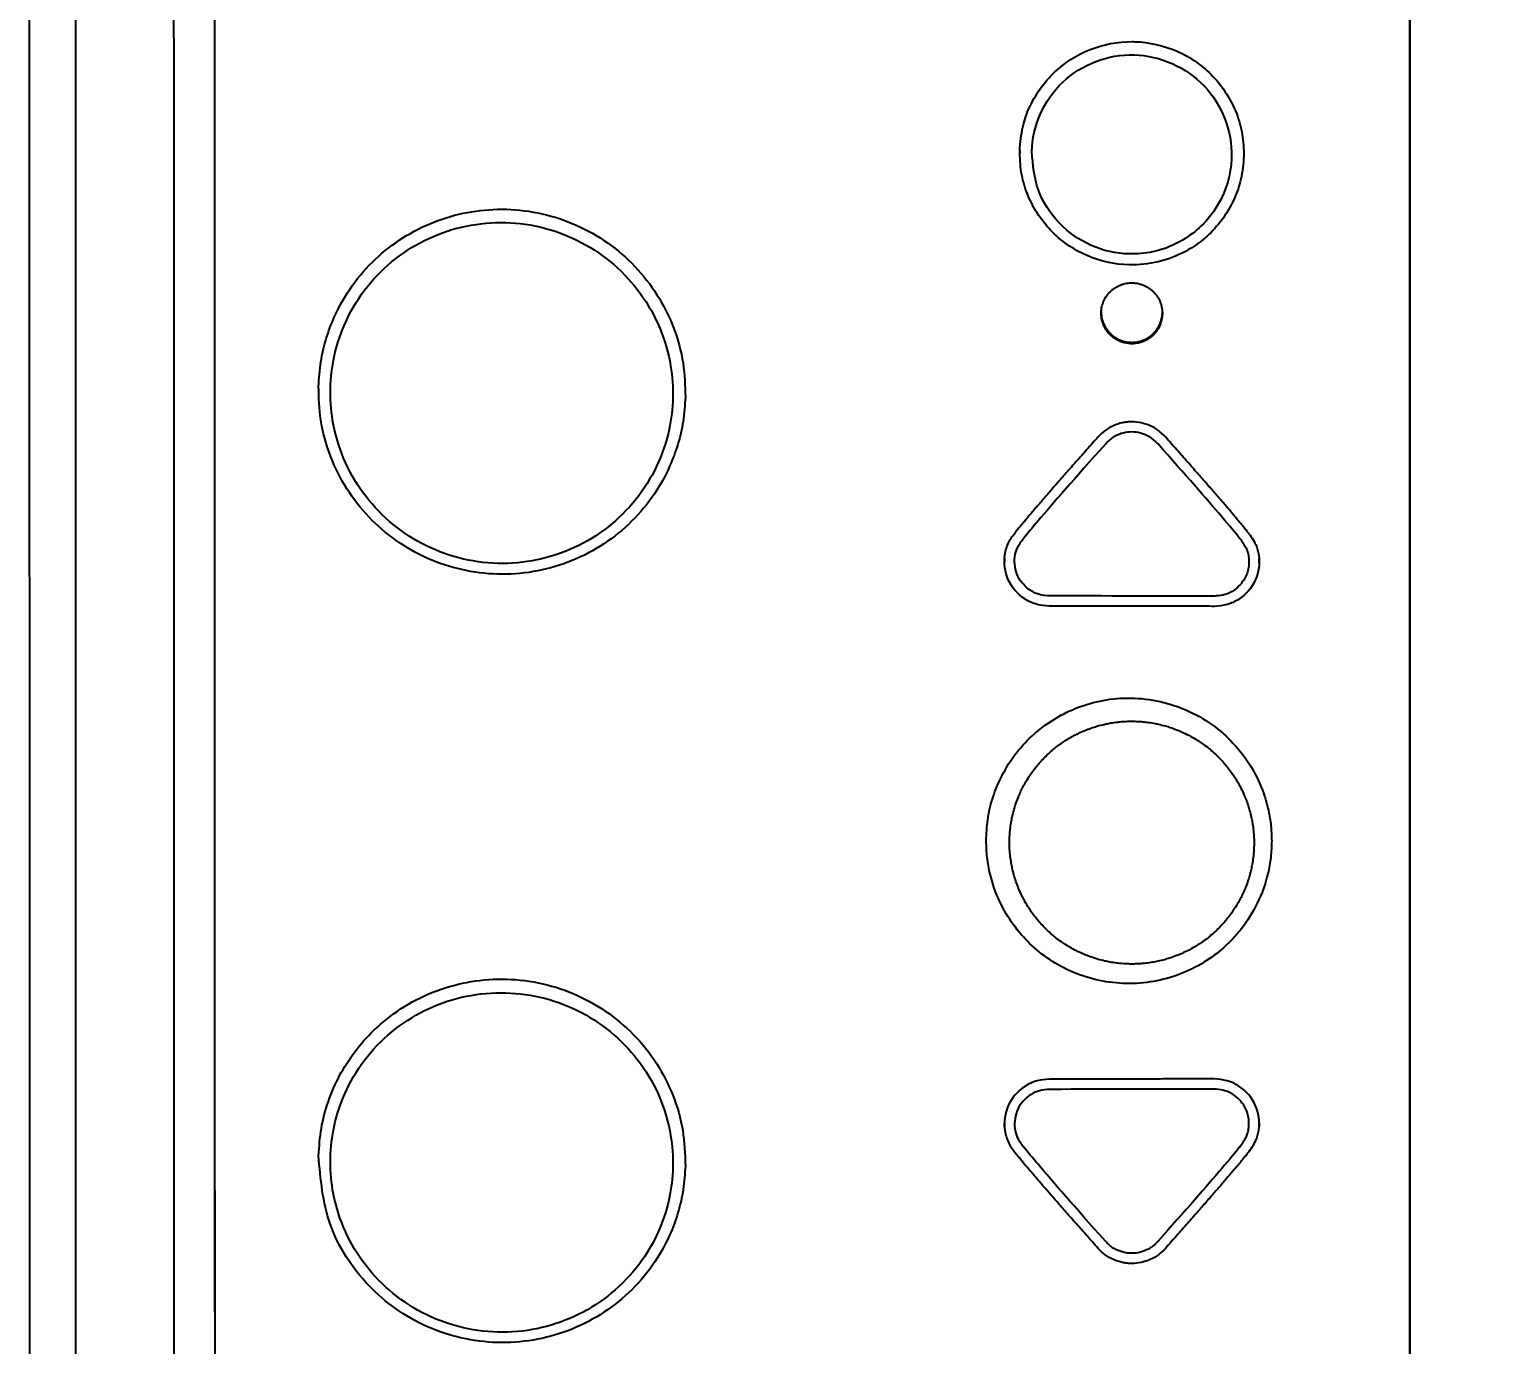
# Model space of a CAD drawing. Header units: millimetres. Extents: x 22 to 2359, y 6 to 1660.
# Drawn here: x 948.2 to 1019.8, y 1272.9 to 1337.5 of the extents above; entities that cross this region are included whole.
import ezdxf

# ---------------------------------------------------------------- set-up
doc = ezdxf.new("R2010")
doc.units = ezdxf.units.MM
doc.layers.get('Defpoints').update_dxf_attribs({"linetype": 'CONTINUOUS'})
doc.layers.add('1LINE', color=7, linetype='CONTINUOUS')
doc.styles.add('Annotative', font='malgun.ttf')
doc.dimstyles.new('WOO', dxfattribs={"dimtxt": 20, "dimasz": 2, "dimexe": 1.25, "dimexo": 0.3, "dimgap": 1, "dimtad": 1, "dimdec": 1, "dimzin": 1, "dimdsep": 46, "dimtxsty": 'Annotative', "dimcen": 0, "dimclrd": 1, "dimclre": 1, "dimclrt": 2, "dimadec": 0, "dimazin": 0, "dimtfac": 1, "dimtdec": 1, "dimtofl": 0, "dimtmove": 0, "dimatfit": 3, "dimfxl": 0, "dimarcsym": 0})

# ---------------------------------------------------------------- blocks, each defined once
blk = doc.blocks.new('*D9')
at = {"layer": '1LINE', "color": 1, "lineweight": -2}
for p, q in [((948.163, 1394.59), (948.163, 1531.775)), ((1431.093, 1290.67), (1431.093, 1531.775)), ((950.163, 1530.525), (1429.093, 1530.525))]:
    blk.add_line(p, q, dxfattribs=at)
at = {"layer": '1LINE', "color": 1}
for points in [[(950.163, 1530.858), (950.163, 1530.191), (948.163, 1530.525)], [(1429.093, 1530.858), (1429.093, 1530.191), (1431.093, 1530.525)]]:
    blk.add_solid(points, dxfattribs=at)
at = {"layer": 'Defpoints', "color": 0}
for p in [(1431.093, 1530.525), (948.163, 1394.29), (1431.093, 1290.37)]:
    blk.add_point(p, dxfattribs=at)
at = {"layer": '1LINE', "color": 2, "insert": (1189.628, 1541.858), "char_height": 20, "attachment_point": 5, "style": 'Annotative'}
blk.add_mtext('483', dxfattribs=at)

msp = doc.modelspace()

# ---------------------------------------------------------------- linework, layer by layer
at = {"layer": '1LINE'}
for p, q in [((996.757, 1331.491), (996.757, 1331.368)), ((980.357, 1319.627), (980.357, 1319.747)), ((996.006, 1311.496), (996.006, 1311.291)), ((1008.509, 1311.279), (1008.509, 1311.479)), ((996.006, 1283.565), (996.006, 1283.769)), ((1008.509, 1283.782), (1008.509, 1283.582))]:
    msp.add_line(p, q, dxfattribs=at)
for points, knots in [([(1015.891, 1196.171), (1015.891, 1201.744), (1015.891, 1212.902), (1015.891, 1229.715), (1015.891, 1246.601), (1015.891, 1263.563), (1015.891, 1280.596), (1015.891, 1303.304), (1015.891, 1331.742), (1015.891, 1365.946), (1015.891, 1388.818), (1015.891, 1400.265)], [0, 0, 0, 0, 0.082912, 0.165993, 0.249243, 0.332662, 0.41625, 0.500006, 0.666348, 0.833013, 1, 1, 1, 1]), ([(1015.893, 1196.273), (1015.893, 1200.472), (1015.893, 1208.869), (1015.893, 1225.708), (1015.893, 1246.817), (1015.893, 1272.239), (1015.893, 1297.738), (1015.893, 1323.304), (1015.893, 1348.923), (1015.893, 1370.309), (1015.893, 1387.432), (1015.893, 1395.999), (1015.893, 1400.282)], [0, 0, 0, 0, 0.062501, 0.125001, 0.250001, 0.375, 0.5, 0.625, 0.749999, 0.874999, 0.937499, 1, 1, 1, 1]), ([(948.163, 1394.29), (948.165, 1368.154), (948.169, 1316.86), (948.175, 1265.566), (948.178, 1240.408)], [0, 0, 0, 0, 0.509534, 1, 1, 1, 1]), ([(950.458, 1245.575), (950.458, 1249.911), (950.458, 1258.492), (950.457, 1271.256), (950.457, 1286.021), (950.455, 1302.85), (950.452, 1321.682), (950.45, 1340.072), (950.447, 1357.771), (950.444, 1374.678), (950.441, 1385.682), (950.44, 1391.059)], [0, 0, 0, 0, 0.09005, 0.178216, 0.264506, 0.395611, 0.5258, 0.652765, 0.774194, 0.889672, 1, 1, 1, 1]), ([(957.28, 1244.79), (957.28, 1250.766), (957.28, 1262.74), (957.279, 1280.785), (957.278, 1298.928), (957.275, 1319.125), (957.272, 1341.37), (957.267, 1365.65), (957.263, 1381.869), (957.261, 1389.983)], [0, 0, 0, 0, 0.124337, 0.249113, 0.374327, 0.499978, 0.666498, 0.833172, 1, 1, 1, 1]), ([(996.759, 1331.505), (996.792, 1331.888), (996.854, 1332.604), (997.33, 1333.963), (998.354, 1335.421), (1000.166, 1336.575), (1001.611, 1336.849), (1003.063, 1336.829), (1004.546, 1336.496), (1006.347, 1335.231), (1007.323, 1333.679), (1007.721, 1332.293), (1007.744, 1331.575), (1007.756, 1331.216)], [0, 0, 0, 0, 0.06725, 0.125405, 0.250389, 0.371221, 0.492004, 0.49993, 0.62465, 0.74947, 0.874554, 0.937286, 1, 1, 1, 1]), ([(997.351, 1331.435), (997.383, 1332.712), (997.942, 1333.97), (999.802, 1335.732), (1001.091, 1336.225), (1003.658, 1336.156), (1004.919, 1335.595), (1006.687, 1333.739), (1007.182, 1332.453), (1007.151, 1331.176)], [0, 0, 0, 0, 0.25, 0.25, 0.5, 0.5, 0.75, 0.75, 1, 1, 1, 1]), ([(1007.756, 1331.216), (1007.723, 1330.837), (1007.662, 1330.121), (1007.189, 1328.763), (1006.285, 1327.48), (1004.539, 1326.213), (1002.348, 1325.685), (999.971, 1326.226), (998.167, 1327.49), (997.192, 1329.042), (996.794, 1330.428), (996.771, 1331.146), (996.759, 1331.505)], [0, 0, 0, 0, 0.066457, 0.125529, 0.250359, 0.333902, 0.499531, 0.624377, 0.749437, 0.874442, 0.937227, 1, 1, 1, 1]), ([(1007.151, 1331.176), (1007.145, 1331.047), (1007.133, 1330.792), (1007.058, 1330.288), (1006.893, 1329.67), (1006.581, 1328.967), (1005.888, 1327.896), (1004.749, 1326.974), (1003.287, 1326.482), (1001.875, 1326.351), (1000.208, 1326.725), (998.616, 1327.855), (997.524, 1329.511), (997.408, 1330.793), (997.351, 1331.435)], [0, 0, 0, 0, 0.025229, 0.050178, 0.100075, 0.150382, 0.200621, 0.350011, 0.425315, 0.50042, 0.625294, 0.750179, 0.875072, 1, 1, 1, 1]), ([(962.36, 1319.911), (962.386, 1320.318), (962.438, 1321.114), (962.712, 1322.257), (963.185, 1323.532), (963.959, 1324.882), (965.479, 1326.626), (967.934, 1328.191), (970.298, 1328.632), (972.675, 1328.595), (975.103, 1328.048), (977.559, 1326.31), (979.013, 1324.451), (979.821, 1322.838), (980.304, 1321.128), (980.338, 1319.956), (980.355, 1319.403)], [0, 0, 0, 0, 0.043542, 0.085297, 0.125265, 0.18885, 0.250614, 0.371304, 0.492004, 0.499855, 0.624499, 0.749235, 0.812034, 0.874777, 0.940956, 1, 1, 1, 1]), ([(962.942, 1319.835), (962.955, 1320.352), (963.092, 1321.51), (963.675, 1323.227), (964.705, 1324.873), (966.087, 1326.239), (967.746, 1327.253), (969.594, 1327.863), (971.534, 1328.035), (973.465, 1327.761), (975.284, 1327.055), (976.895, 1325.954), (978.213, 1324.515), (979.166, 1322.815), (979.673, 1321.058), (979.754, 1319.884), (979.741, 1319.356)], [0, 0, 0, 0, 0.059067, 0.132372, 0.205807, 0.279226, 0.352509, 0.425773, 0.499123, 0.572505, 0.645857, 0.719263, 0.792814, 0.866364, 0.939741, 1, 1, 1, 1]), ([(1002.22, 1322.016), (1002.207, 1322.016), (1002.183, 1322.017), (1002.134, 1322.02), (1002.048, 1322.028), (1001.948, 1322.046), (1001.853, 1322.07), (1001.759, 1322.099), (1001.648, 1322.142), (1001.516, 1322.208), (1001.392, 1322.287), (1001.276, 1322.378), (1001.169, 1322.479), (1001.073, 1322.59), (1000.988, 1322.71), (1000.915, 1322.838), (1000.856, 1322.972), (1000.809, 1323.112), (1000.777, 1323.255), (1000.759, 1323.401), (1000.755, 1323.547), (1000.766, 1323.694), (1000.791, 1323.838), (1000.831, 1323.98), (1000.884, 1324.117), (1000.95, 1324.248), (1001.029, 1324.372), (1001.119, 1324.487), (1001.221, 1324.593), (1001.333, 1324.689), (1001.453, 1324.774), (1001.581, 1324.846), (1001.716, 1324.905), (1001.856, 1324.951), (1002, 1324.983), (1002.125, 1324.998), (1002.224, 1325.003), (1002.274, 1325.002), (1002.295, 1325.002)], [0, 0, 0, 0, 0.007872, 0.015716, 0.031339, 0.062451, 0.080252, 0.093656, 0.125075, 0.156244, 0.187367, 0.218737, 0.25002, 0.281126, 0.312355, 0.343762, 0.374908, 0.406046, 0.437443, 0.468688, 0.499793, 0.531056, 0.562441, 0.59357, 0.624726, 0.65614, 0.687352, 0.71846, 0.749762, 0.781114, 0.812231, 0.843411, 0.874832, 0.906015, 0.937132, 0.968481, 0.986489, 1, 1, 1, 1]), ([(1002.295, 1325.002), (1002.307, 1325.002), (1002.332, 1325.001), (1002.381, 1324.998), (1002.466, 1324.989), (1002.566, 1324.972), (1002.661, 1324.947), (1002.755, 1324.918), (1002.867, 1324.875), (1002.998, 1324.809), (1003.123, 1324.73), (1003.239, 1324.64), (1003.346, 1324.538), (1003.442, 1324.427), (1003.527, 1324.307), (1003.599, 1324.179), (1003.659, 1324.045), (1003.705, 1323.906), (1003.738, 1323.762), (1003.756, 1323.617), (1003.759, 1323.47), (1003.749, 1323.324), (1003.723, 1323.179), (1003.684, 1323.038), (1003.631, 1322.901), (1003.565, 1322.77), (1003.486, 1322.646), (1003.396, 1322.53), (1003.294, 1322.424), (1003.182, 1322.328), (1003.062, 1322.244), (1002.934, 1322.172), (1002.799, 1322.112), (1002.659, 1322.066), (1002.515, 1322.034), (1002.389, 1322.019), (1002.291, 1322.015), (1002.241, 1322.015), (1002.22, 1322.016)], [0, 0, 0, 0, 0.007872, 0.015716, 0.031339, 0.062451, 0.080252, 0.093656, 0.125075, 0.156244, 0.187367, 0.218737, 0.25002, 0.281126, 0.312355, 0.343762, 0.374908, 0.406046, 0.437443, 0.468688, 0.499793, 0.531056, 0.562441, 0.59357, 0.624726, 0.65614, 0.687352, 0.71846, 0.749762, 0.781114, 0.812231, 0.843411, 0.874832, 0.906015, 0.937132, 0.968481, 0.986489, 1, 1, 1, 1]), ([(1000.757, 1323.58), (1000.757, 1323.543), (1000.76, 1323.458), (1000.777, 1323.324), (1000.809, 1323.181), (1000.855, 1323.042), (1000.915, 1322.907), (1000.987, 1322.779), (1001.072, 1322.659), (1001.168, 1322.548), (1001.275, 1322.446), (1001.391, 1322.356), (1001.515, 1322.277), (1001.647, 1322.21), (1001.784, 1322.157), (1001.926, 1322.118), (1002.051, 1322.096), (1002.149, 1322.086), (1002.199, 1322.084), (1002.22, 1322.083)], [0, 0, 0, 0, 0.047569, 0.111305, 0.174527, 0.237812, 0.301618, 0.365003, 0.428185, 0.491771, 0.555439, 0.618635, 0.681967, 0.745783, 0.809112, 0.87231, 0.935985, 0.97256, 1, 1, 1, 1]), ([(1002.22, 1322.083), (1002.232, 1322.083), (1002.257, 1322.083), (1002.306, 1322.083), (1002.392, 1322.087), (1002.493, 1322.099), (1002.589, 1322.119), (1002.684, 1322.143), (1002.798, 1322.18), (1002.932, 1322.239), (1003.061, 1322.311), (1003.181, 1322.395), (1003.293, 1322.491), (1003.395, 1322.597), (1003.485, 1322.713), (1003.564, 1322.837), (1003.631, 1322.968), (1003.684, 1323.104), (1003.723, 1323.246), (1003.748, 1323.39), (1003.757, 1323.5), (1003.757, 1323.561), (1003.757, 1323.573)], [0, 0, 0, 0, 0.015507, 0.030959, 0.061734, 0.123021, 0.158089, 0.184494, 0.246385, 0.307784, 0.369093, 0.43089, 0.492511, 0.553787, 0.615309, 0.677175, 0.738528, 0.79987, 0.861724, 0.923266, 0.98454, 1, 1, 1, 1]), ([(980.355, 1319.403), (980.329, 1319.001), (980.278, 1318.209), (980.005, 1317.066), (979.534, 1315.792), (978.759, 1314.437), (977.218, 1312.666), (974.677, 1311.072), (971.13, 1310.474), (967.616, 1311.269), (965.155, 1313.005), (963.702, 1314.863), (962.891, 1316.481), (962.409, 1318.191), (962.376, 1319.364), (962.36, 1319.911)], [0, 0, 0, 0, 0.043059, 0.084815, 0.125269, 0.188317, 0.250629, 0.375193, 0.49979, 0.624459, 0.749204, 0.812006, 0.874754, 0.94157, 1, 1, 1, 1]), ([(979.741, 1319.356), (979.728, 1318.84), (979.591, 1317.683), (979.008, 1315.966), (977.978, 1314.321), (976.596, 1312.955), (974.938, 1311.941), (973.09, 1311.333), (971.149, 1311.16), (969.218, 1311.434), (967.399, 1312.14), (965.788, 1313.24), (964.47, 1314.678), (963.517, 1316.377), (963.01, 1318.134), (962.928, 1319.308), (962.942, 1319.835)], [0, 0, 0, 0, 0.059059, 0.132354, 0.205784, 0.279204, 0.352494, 0.42577, 0.49913, 0.572519, 0.64587, 0.719271, 0.792814, 0.866357, 0.939734, 1, 1, 1, 1]), ([(1003.905, 1317.443), (1003.795, 1317.552), (1003.575, 1317.772), (1003.167, 1318.004), (1002.723, 1318.151), (1002.413, 1318.184), (1002.248, 1318.184), (1002.228, 1318.184), (1002.19, 1318.183), (1002.122, 1318.181), (1001.986, 1318.17), (1001.718, 1318.128), (1001.35, 1318.007), (1000.941, 1317.777), (1000.721, 1317.559), (1000.61, 1317.448)], [0, 0, 0, 0, 0.124872, 0.250144, 0.3748, 0.499927, 0.499958, 0.507746, 0.515537, 0.531128, 0.562387, 0.625304, 0.749939, 0.873443, 1, 1, 1, 1]), ([(1003.552, 1317.089), (1003.47, 1317.171), (1003.396, 1317.243), (1003.274, 1317.349), (1003.224, 1317.386), (1003.109, 1317.458), (1003.047, 1317.492), (1002.851, 1317.582), (1002.714, 1317.627), (1002.436, 1317.68), (1002.293, 1317.69), (1002.01, 1317.673), (1001.871, 1317.647), (1001.599, 1317.56), (1001.464, 1317.498), (1001.276, 1317.38), (1001.214, 1317.332), (1001.086, 1317.216), (1001.026, 1317.157), (1000.962, 1317.093)], [0, 0, 0, 0, 0.093316, 0.093316, 0.16719, 0.16719, 0.241064, 0.241064, 0.388811, 0.388811, 0.536558, 0.536558, 0.684305, 0.684305, 0.832052, 0.832052, 0.926619, 0.926619, 1, 1, 1, 1]), ([(1000.962, 1317.093), (999.444, 1315.387), (998.38, 1314.171), (997.365, 1312.973), (997.129, 1312.688), (996.949, 1312.463)], [0, 0, 0, 0, 0.713304, 0.713304, 1, 1, 1, 1]), ([(1007.566, 1312.447), (1007.351, 1312.716), (1007.052, 1313.076), (1005.931, 1314.391), (1004.884, 1315.587), (1003.531, 1317.111)], [0, 0, 0, 0, 0.341768, 0.341768, 1, 1, 1, 1]), ([(998.206, 1309.139), (998.005, 1309.155), (997.584, 1309.19), (996.813, 1309.547), (996.084, 1310.378), (995.942, 1311.47), (996.184, 1312.279), (996.437, 1312.614), (996.558, 1312.775)], [0, 0, 0, 0, 0.120283, 0.251268, 0.500001, 0.748764, 0.879575, 1, 1, 1, 1]), ([(1007.956, 1312.759), (1008.099, 1312.565), (1008.348, 1312.225), (1008.567, 1311.413), (1008.431, 1310.36), (1007.708, 1309.539), (1006.94, 1309.179), (1006.519, 1309.144), (1006.309, 1309.127)], [0, 0, 0, 0, 0.143349, 0.251309, 0.50005, 0.748774, 0.874157, 1, 1, 1, 1]), ([(998.247, 1309.637), (998.043, 1309.654), (997.87, 1309.67), (997.59, 1309.743), (997.448, 1309.806), (997.037, 1310.065), (996.804, 1310.323), (996.531, 1310.898), (996.481, 1311.237), (996.542, 1311.713), (996.583, 1311.86), (996.671, 1312.055), (996.705, 1312.116), (996.792, 1312.251), (996.844, 1312.323), (996.919, 1312.423), (996.938, 1312.448), (996.957, 1312.473)], [0, 0, 0, 0, 0.121484, 0.121484, 0.242968, 0.242968, 0.492722, 0.492722, 0.742476, 0.742476, 0.861585, 0.861585, 0.921279, 0.921279, 0.980973, 0.980973, 1, 1, 1, 1]), ([(1007.553, 1312.464), (1007.678, 1312.294), (1007.784, 1312.144), (1007.888, 1311.942), (1007.914, 1311.878), (1007.958, 1311.736), (1007.975, 1311.66), (1008.01, 1311.426), (1008.013, 1311.263), (1007.97, 1310.907), (1007.912, 1310.717), (1007.733, 1310.372), (1007.609, 1310.211), (1007.345, 1309.968), (1007.213, 1309.875), (1006.991, 1309.762), (1006.904, 1309.727), (1006.7, 1309.67), (1006.563, 1309.651), (1006.358, 1309.633), (1006.313, 1309.629), (1006.267, 1309.625)], [0, 0, 0, 0, 0.125387, 0.125387, 0.186405, 0.186405, 0.247423, 0.247423, 0.369458, 0.369458, 0.521757, 0.521757, 0.674055, 0.674055, 0.794253, 0.794253, 0.86971, 0.86971, 0.972483, 0.972483, 1, 1, 1, 1]), ([(1006.309, 1309.627), (1003.635, 1309.63), (1000.962, 1309.634), (998.261, 1309.639), (998.234, 1309.639), (998.207, 1309.639)], [0, 0, 0, 0, 0.99, 0.99, 1, 1, 1, 1]), ([(995.114, 1297.62), (995.129, 1297.967), (995.157, 1298.657), (995.396, 1299.673), (995.816, 1300.749), (996.452, 1301.814), (997.426, 1302.891), (998.449, 1303.633), (999.587, 1304.181), (1000.696, 1304.523), (1002.06, 1304.672), (1003.499, 1304.541), (1004.92, 1304.098), (1006.2, 1303.373), (1007.27, 1302.431), (1008.108, 1301.339), (1008.662, 1300.204), (1008.959, 1299.203), (1009.099, 1298.369), (1009.114, 1297.871), (1009.121, 1297.62)], [0, 0, 0, 0, 0.047453, 0.094497, 0.14218, 0.205281, 0.263043, 0.339596, 0.37588, 0.434832, 0.496634, 0.561483, 0.629951, 0.697651, 0.760253, 0.823147, 0.884442, 0.931765, 0.96569, 1, 1, 1, 1]), ([(996.259, 1297.687), (996.263, 1297.785), (996.271, 1297.981), (996.302, 1298.286), (996.346, 1298.574), (996.407, 1298.873), (996.476, 1299.142), (996.567, 1299.435), (996.663, 1299.698), (996.815, 1300.058), (996.992, 1300.406), (997.194, 1300.738), (997.366, 1300.992), (997.535, 1301.215), (997.732, 1301.452), (997.922, 1301.658), (998.141, 1301.873), (998.349, 1302.059), (998.587, 1302.251), (998.813, 1302.416), (999.07, 1302.585), (999.313, 1302.728), (999.586, 1302.871), (999.84, 1302.989), (1000.124, 1303.104), (1000.388, 1303.196), (1000.683, 1303.284), (1000.956, 1303.35), (1001.26, 1303.409), (1001.539, 1303.448), (1001.845, 1303.477), (1002.125, 1303.489), (1002.432, 1303.487), (1002.712, 1303.472), (1003.02, 1303.441), (1003.299, 1303.398), (1003.602, 1303.337), (1003.873, 1303.268), (1004.167, 1303.178), (1004.43, 1303.083), (1004.714, 1302.964), (1004.968, 1302.843), (1005.241, 1302.697), (1005.481, 1302.552), (1005.737, 1302.381), (1005.961, 1302.215), (1006.198, 1302.02), (1006.405, 1301.832), (1006.623, 1301.613), (1006.812, 1301.405), (1007.007, 1301.167), (1007.173, 1300.943), (1007.342, 1300.689), (1007.486, 1300.45), (1007.63, 1300.179), (1007.75, 1299.925), (1007.867, 1299.641), (1007.961, 1299.378), (1008.049, 1299.085), (1008.116, 1298.816), (1008.176, 1298.516), (1008.216, 1298.24), (1008.255, 1297.849), (1008.255, 1297.568), (1008.255, 1297.372)], [0, 0, 0, 0, 0.015711, 0.03133, 0.049115, 0.062443, 0.08024, 0.09364, 0.111612, 0.125061, 0.156222, 0.173993, 0.187345, 0.205224, 0.218715, 0.236632, 0.250001, 0.267779, 0.281108, 0.298919, 0.312337, 0.330319, 0.343746, 0.361563, 0.374894, 0.39267, 0.406033, 0.423939, 0.437433, 0.455322, 0.468679, 0.486451, 0.499785, 0.517612, 0.531052, 0.549029, 0.562437, 0.580239, 0.593567, 0.611349, 0.624727, 0.642661, 0.656143, 0.674008, 0.687355, 0.705125, 0.718465, 0.736311, 0.749773, 0.767733, 0.781123, 0.798913, 0.81224, 0.830032, 0.843424, 0.861387, 0.874846, 0.89269, 0.906029, 0.923799, 0.937146, 0.955014, 0.968499, 1, 1, 1, 1]), ([(1009.121, 1297.62), (1009.113, 1297.349), (1009.095, 1296.811), (1008.906, 1295.769), (1008.474, 1294.551), (1007.809, 1293.483), (1007.209, 1292.796), (1006.619, 1292.227), (1005.791, 1291.609), (1004.626, 1291.034), (1003.331, 1290.676), (1001.991, 1290.573), (1000.647, 1290.727), (999.374, 1291.128), (998.223, 1291.752), (997.238, 1292.543), (996.408, 1293.497), (995.726, 1294.646), (995.33, 1295.779), (995.142, 1296.797), (995.124, 1297.345), (995.114, 1297.62)], [0, 0, 0, 0, 0.037035, 0.073787, 0.144588, 0.212715, 0.244478, 0.269021, 0.324703, 0.384574, 0.445123, 0.506476, 0.56614, 0.628125, 0.686888, 0.743401, 0.799335, 0.858679, 0.924915, 0.962374, 1, 1, 1, 1]), ([(1008.255, 1297.372), (1008.252, 1297.274), (1008.244, 1297.078), (1008.213, 1296.773), (1008.169, 1296.485), (1008.107, 1296.186), (1008.038, 1295.917), (1007.948, 1295.624), (1007.852, 1295.361), (1007.7, 1295.001), (1007.523, 1294.653), (1007.32, 1294.321), (1007.148, 1294.068), (1006.98, 1293.844), (1006.783, 1293.608), (1006.593, 1293.402), (1006.374, 1293.186), (1006.166, 1293.001), (1005.928, 1292.809), (1005.702, 1292.644), (1005.444, 1292.475), (1005.202, 1292.332), (1004.929, 1292.189), (1004.675, 1292.072), (1004.39, 1291.956), (1004.127, 1291.864), (1003.832, 1291.777), (1003.558, 1291.71), (1003.254, 1291.652), (1002.976, 1291.612), (1002.669, 1291.584), (1002.39, 1291.572), (1002.083, 1291.573), (1001.803, 1291.588), (1001.495, 1291.62), (1001.216, 1291.662), (1000.913, 1291.724), (1000.642, 1291.793), (1000.348, 1291.883), (1000.085, 1291.978), (999.801, 1292.096), (999.546, 1292.217), (999.274, 1292.363), (999.033, 1292.508), (998.778, 1292.679), (998.554, 1292.845), (998.317, 1293.04), (998.11, 1293.228), (997.892, 1293.446), (997.703, 1293.654), (997.508, 1293.892), (997.342, 1294.116), (997.172, 1294.371), (997.029, 1294.61), (996.884, 1294.881), (996.765, 1295.134), (996.647, 1295.419), (996.554, 1295.681), (996.465, 1295.974), (996.398, 1296.243), (996.339, 1296.543), (996.299, 1296.819), (996.26, 1297.21), (996.26, 1297.491), (996.259, 1297.687)], [0, 0, 0, 0, 0.015711, 0.03133, 0.049115, 0.062443, 0.08024, 0.09364, 0.111612, 0.125061, 0.156222, 0.173993, 0.187345, 0.205224, 0.218716, 0.236632, 0.250001, 0.267779, 0.281108, 0.298919, 0.312338, 0.33032, 0.343746, 0.361563, 0.374894, 0.39267, 0.406034, 0.423939, 0.437433, 0.455322, 0.468679, 0.486451, 0.499785, 0.517612, 0.531052, 0.54903, 0.562437, 0.580239, 0.593567, 0.611349, 0.624727, 0.642661, 0.656143, 0.674008, 0.687355, 0.705125, 0.718465, 0.736311, 0.749773, 0.767732, 0.781123, 0.798913, 0.81224, 0.830032, 0.843424, 0.861387, 0.874846, 0.892689, 0.906028, 0.923799, 0.937146, 0.955014, 0.968499, 1, 1, 1, 1]), ([(962.36, 1282.166), (962.392, 1282.616), (962.455, 1283.521), (962.813, 1284.846), (963.362, 1286.115), (964.115, 1287.294), (965.108, 1288.415), (966.384, 1289.431), (968.436, 1290.5), (970.805, 1290.952), (973.153, 1290.709), (975.444, 1290.003), (977.491, 1288.612), (978.981, 1286.741), (979.796, 1285.138), (980.297, 1283.433), (980.336, 1282.246), (980.355, 1281.659)], [0, 0, 0, 0, 0.048371, 0.0972, 0.146487, 0.196232, 0.246437, 0.306272, 0.369579, 0.492138, 0.555728, 0.619267, 0.745748, 0.811468, 0.873027, 0.937167, 1, 1, 1, 1]), ([(962.942, 1282.071), (962.955, 1282.586), (963.092, 1283.738), (963.675, 1285.448), (964.706, 1287.087), (966.088, 1288.448), (967.747, 1289.458), (969.596, 1290.064), (971.538, 1290.235), (973.469, 1289.962), (975.287, 1289.258), (976.897, 1288.161), (978.215, 1286.728), (979.167, 1285.036), (979.673, 1283.288), (979.755, 1282.119), (979.741, 1281.594)], [0, 0, 0, 0, 0.059041, 0.132347, 0.205816, 0.279293, 0.352648, 0.425984, 0.49939, 0.5728, 0.646146, 0.719514, 0.793003, 0.866479, 0.939786, 1, 1, 1, 1]), ([(998.206, 1285.922), (998.005, 1285.905), (997.584, 1285.871), (996.813, 1285.513), (996.084, 1284.683), (995.942, 1283.591), (996.184, 1282.782), (996.437, 1282.446), (996.558, 1282.286)], [0, 0, 0, 0, 0.120283, 0.251268, 0.500001, 0.748764, 0.879575, 1, 1, 1, 1]), ([(998.247, 1285.423), (998.043, 1285.407), (997.87, 1285.39), (997.59, 1285.317), (997.448, 1285.254), (997.037, 1284.996), (996.804, 1284.738), (996.531, 1284.163), (996.481, 1283.823), (996.542, 1283.347), (996.583, 1283.2), (996.671, 1283.005), (996.705, 1282.944), (996.792, 1282.809), (996.844, 1282.738), (996.919, 1282.637), (996.938, 1282.613), (996.957, 1282.587)], [0, 0, 0, 0, 0.121484, 0.121484, 0.242968, 0.242968, 0.492722, 0.492722, 0.742476, 0.742476, 0.861585, 0.861585, 0.921279, 0.921279, 0.980973, 0.980973, 1, 1, 1, 1]), ([(1006.309, 1285.434), (1003.635, 1285.431), (1000.962, 1285.427), (998.261, 1285.422), (998.234, 1285.422), (998.207, 1285.422)], [0, 0, 0, 0, 0.99, 0.99, 1, 1, 1, 1]), ([(1007.553, 1282.597), (1007.678, 1282.767), (1007.784, 1282.916), (1007.888, 1283.119), (1007.914, 1283.183), (1007.958, 1283.325), (1007.975, 1283.4), (1008.01, 1283.635), (1008.013, 1283.797), (1007.97, 1284.153), (1007.912, 1284.343), (1007.733, 1284.689), (1007.609, 1284.849), (1007.345, 1285.093), (1007.213, 1285.185), (1006.991, 1285.299), (1006.904, 1285.333), (1006.7, 1285.391), (1006.563, 1285.409), (1006.358, 1285.428), (1006.313, 1285.432), (1006.267, 1285.435)], [0, 0, 0, 0, 0.125387, 0.125387, 0.186405, 0.186405, 0.247423, 0.247423, 0.369458, 0.369458, 0.521757, 0.521757, 0.674055, 0.674055, 0.794253, 0.794253, 0.86971, 0.86971, 0.972483, 0.972483, 1, 1, 1, 1]), ([(1007.956, 1282.301), (1008.099, 1282.495), (1008.348, 1282.836), (1008.567, 1283.647), (1008.431, 1284.7), (1007.708, 1285.521), (1006.94, 1285.881), (1006.519, 1285.916), (1006.309, 1285.934)], [0, 0, 0, 0, 0.143349, 0.251309, 0.50005, 0.748774, 0.874157, 1, 1, 1, 1]), ([(1000.962, 1277.968), (999.444, 1279.673), (998.38, 1280.889), (997.365, 1282.088), (997.129, 1282.373), (996.949, 1282.598)], [0, 0, 0, 0, 0.713304, 0.713304, 1, 1, 1, 1]), ([(1007.566, 1282.613), (1007.351, 1282.345), (1007.052, 1281.984), (1005.931, 1280.669), (1004.884, 1279.473), (1003.531, 1277.95)], [0, 0, 0, 0, 0.341768, 0.341768, 1, 1, 1, 1]), ([(980.355, 1281.659), (980.33, 1281.274), (980.281, 1280.501), (980.015, 1279.361), (979.548, 1278.093), (978.77, 1276.729), (977.232, 1274.958), (974.675, 1273.361), (971.128, 1272.765), (968.167, 1273.437), (966.117, 1274.608), (964.324, 1276.166), (962.663, 1278.685), (962.459, 1281.025), (962.36, 1282.166)], [0, 0, 0, 0, 0.041439, 0.083215, 0.125329, 0.186518, 0.250837, 0.375589, 0.500349, 0.625107, 0.690407, 0.750465, 0.87837, 1, 1, 1, 1]), ([(979.741, 1281.594), (979.728, 1281.08), (979.591, 1279.928), (979.008, 1278.218), (977.977, 1276.58), (976.595, 1275.22), (974.936, 1274.21), (973.087, 1273.605), (971.145, 1273.434), (969.214, 1273.707), (967.396, 1274.41), (965.786, 1275.506), (964.469, 1276.938), (963.516, 1278.63), (963.01, 1280.378), (962.928, 1281.547), (962.942, 1282.071)], [0, 0, 0, 0, 0.059034, 0.132336, 0.205805, 0.279286, 0.352647, 0.425988, 0.499397, 0.572805, 0.646145, 0.719508, 0.792993, 0.866468, 0.939779, 1, 1, 1, 1]), ([(1003.905, 1277.618), (1003.795, 1277.508), (1003.575, 1277.289), (1003.167, 1277.057), (1002.723, 1276.91), (1002.413, 1276.877), (1002.248, 1276.876), (1002.228, 1276.877), (1002.19, 1276.877), (1002.122, 1276.88), (1001.986, 1276.89), (1001.718, 1276.933), (1001.35, 1277.054), (1000.941, 1277.284), (1000.721, 1277.502), (1000.61, 1277.613)], [0, 0, 0, 0, 0.124872, 0.250144, 0.3748, 0.499927, 0.499958, 0.507746, 0.515537, 0.531128, 0.562387, 0.625304, 0.749939, 0.873443, 1, 1, 1, 1]), ([(1003.552, 1277.972), (1003.47, 1277.89), (1003.396, 1277.817), (1003.274, 1277.712), (1003.224, 1277.675), (1003.109, 1277.602), (1003.047, 1277.569), (1002.851, 1277.478), (1002.714, 1277.433), (1002.436, 1277.38), (1002.293, 1277.371), (1002.01, 1277.388), (1001.871, 1277.414), (1001.599, 1277.501), (1001.464, 1277.563), (1001.276, 1277.68), (1001.214, 1277.729), (1001.086, 1277.845), (1001.026, 1277.903), (1000.962, 1277.968)], [0, 0, 0, 0, 0.093316, 0.093316, 0.16719, 0.16719, 0.241064, 0.241064, 0.388811, 0.388811, 0.536558, 0.536558, 0.684305, 0.684305, 0.832052, 0.832052, 0.926619, 0.926619, 1, 1, 1, 1])]:
    msp.add_open_spline(points, degree=3, knots=knots, dxfattribs=at)
for points, degree in [([(1015.893, 1400.282), (1015.893, 1331.706), (1015.893, 1263.34), (1015.893, 1196.173)], 3), ([(955.28, 1244.79), (955.273, 1293.106), (955.267, 1341.923), (955.261, 1390.859)], 3), ([(957.244, 1389.961), (957.256, 1340.98), (957.263, 1292.204), (957.264, 1243.847)], 3), ([(1000.61, 1317.448), (997.523, 1313.982), (996.558, 1312.775)], 2), ([(1007.956, 1312.759), (1006.992, 1313.968), (1003.905, 1317.443)], 2), ([(1006.309, 1309.127), (1002.257, 1309.132), (998.206, 1309.139)], 2), ([(1006.309, 1285.934), (1002.257, 1285.929), (998.206, 1285.922)], 2), ([(1000.61, 1277.613), (997.523, 1281.079), (996.558, 1282.286)], 2), ([(1007.956, 1282.301), (1006.992, 1281.093), (1003.905, 1277.618)], 2)]:
    msp.add_open_spline(points, degree=degree, dxfattribs=at)

# ---------------------------------------------------------------- dimensions: what is measured, and where the dimension line sits
dim = msp.add_linear_dim(base=(1431.093, 1530.525), p1=(948.163, 1394.29), p2=(1431.093, 1290.37), text='483', dimstyle='WOO', override={"dimdec": 0}, dxfattribs=at)
dim.commit()
dim.dimension.update_dxf_attribs({"geometry": '*D9', "text_midpoint": (1189.628, 1541.858)})

doc.saveas('drawing.dxf')
